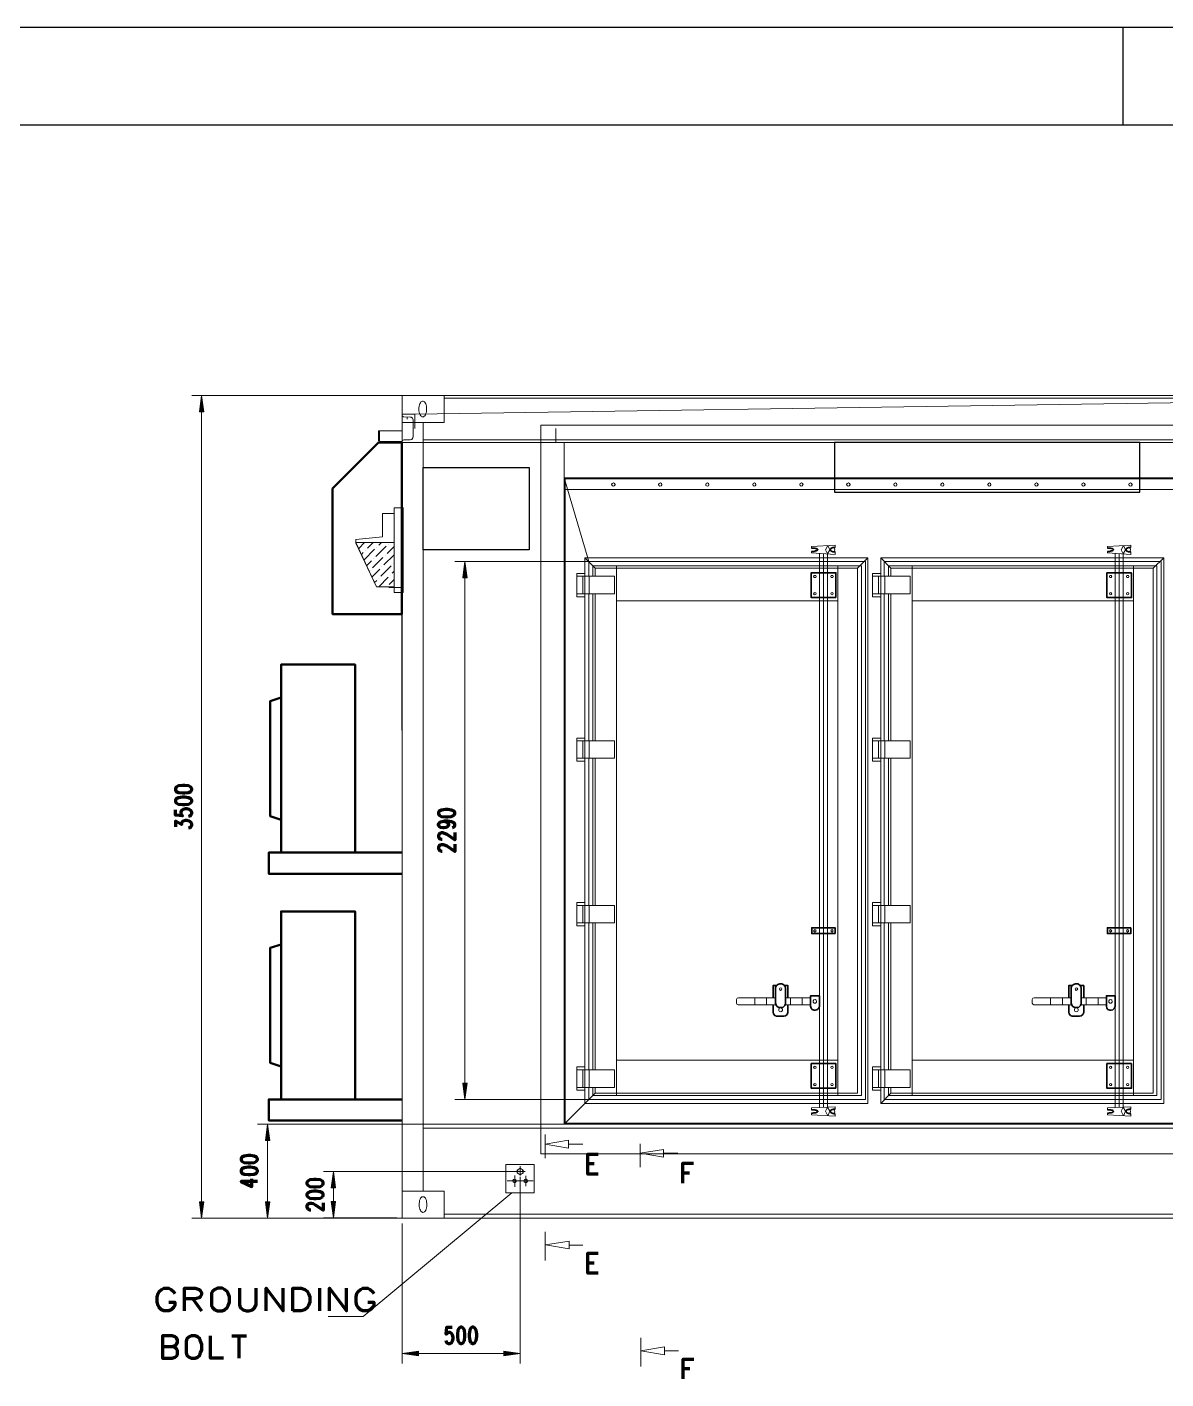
# Model space of a CAD drawing. Header units: metres. Extents: x 1223 to 5739, y -151236 to 19014.
# Drawn here: x 5257 to 5373.3, y -150780.5 to -150642.4 of the extents above; entities that cross this region are included whole.
import ezdxf
from ezdxf.enums import TextEntityAlignment as Align

# ---------------------------------------------------------------- set-up
doc = ezdxf.new("R2010")
doc.units = ezdxf.units.M
for name, color, linetype in [('FRL2', 2, 'Continuous'), ('FRL6', 6, 'Continuous'), ('FRL7', 7, 'Continuous'), ('FRR120', 5, 'Continuous'), ('FRR140', 5, 'Continuous'), ('FRR175', 1, 'Continuous'), ('FRR80', 3, 'Continuous'), ('PDF_Geometry', 7, 'Continuous')]:
    doc.layers.add(name, color=color, linetype=linetype)
doc.styles.add('R120', font='simplex.shx', dxfattribs={"height": 3})
doc.styles.add('R140', font='simplex.shx', dxfattribs={"height": 3.5})
doc.styles.add('R80', font='simplex.shx', dxfattribs={"height": 2})

# ---------------------------------------------------------------- blocks, each defined once
blk = doc.blocks.new('A1')
at = {"layer": 'FRL2'}
blk.add_line((471, 594), (471, 584), dxfattribs=at)
at = {"layer": 'FRL6', "linetype": 'Continuous'}
blk.add_line((25, 584), (831, 584), dxfattribs=at)
at = {"layer": 'FRL7', "linetype": 'Continuous'}
blk.add_line((0, 594), (841, 594), dxfattribs=at)
at = {"layer": 'FRR120', "style": 'R120'}
for tag, p in [('FASE_DO_PROJETO', (659, 46.29)), ('ÁREA_E/OU_SUBÁREA', (659, 40.79)), ('TÍTULO_DO_DESENHO', (659, 35.29)), ('SUBTÍTULO_1_DO_DESENHO', (659, 29.79)), ('SUBTÍTULO_2_DO_DESENHO', (659, 24.29))]:
    blk.add_attdef(tag, p, '', height=3, dxfattribs=at)
at = {"layer": 'FRR140', "style": 'R140', "width": 0.91}
for tag, p in [('NÚMERO_DA_CONTRATADA', (687.72, 12.6)), ('NUMERO_VALE', (752.89, 12.6))]:
    blk.add_attdef(tag, p, '', height=3.5, dxfattribs=at)
for tag, p in [('REVISÃO', (823.5, 14.68)), ('ESCALA', (671, 14.35))]:
    blk.add_attdef(tag, text='', height=3.5, dxfattribs=at).set_placement(p, align=Align.MIDDLE)
at = {"layer": 'FRR175', "style": 'R120'}
for tag, p in [('CLASSIFICAÇÃO', (811.83, 67.73)), ('PROJETO', (716.31, 53.59)), ('N_PROJ_SE', (793.5, 53.59)), ('N_CONTRATO', (796.97, 47.3))]:
    blk.add_attdef(tag, text='', height=3, dxfattribs=at).set_placement(p, align=Align.MIDDLE_CENTER)
at = {"layer": 'FRR80', "style": 'R80'}
for tag, p in [('8A_REV', (476, 77.07)), ('EMIS.', (486, 77.07)), ('PROJ.', (585, 77.07)), ('DES.', (597, 77.07)), ('VER.', (609, 77.07)), ('APR.', (621, 77.07)), ('AUT.', (633.01, 77.07)), ('7A_REV', (476, 71.37)), ('EMIS.', (486, 71.37)), ('PROJ.', (585, 71.37)), ('DES.', (597, 71.37)), ('VER.', (609, 71.37)), ('APR.', (621, 71.37)), ('AUT.', (633.01, 71.37)), ('6A_REV', (476, 65.67)), ('EMIS.', (486, 65.67)), ('PROJ.', (585, 65.67)), ('DES.', (597, 65.67)), ('VER.', (609, 65.67)), ('APR.', (621, 65.67)), ('AUT.', (633.01, 65.67)), ('5A_REV', (476, 59.97)), ('EMIS.', (486, 59.97)), ('PROJ.', (585, 59.97)), ('DES.', (597, 59.97)), ('VER.', (609, 59.97)), ('APR.', (621, 59.97)), ('AUT.', (633.01, 59.97)), ('4A_REV', (476, 54.27)), ('EMIS.', (486, 54.27)), ('PROJ.', (585, 54.27)), ('DES.', (597, 54.27)), ('VER.', (609, 54.27)), ('APR.', (621, 54.27)), ('AUT.', (633.01, 54.27)), ('3A_REV', (476, 48.57)), ('EMIS.', (486, 48.57)), ('PROJ.', (585, 48.57)), ('DES.', (597, 48.57)), ('VER.', (609, 48.57)), ('APR.', (621, 48.57)), ('AUT.', (633.01, 48.57)), ('2A_REV', (476, 42.87)), ('EMIS.', (486, 42.87)), ('PROJ.', (585, 42.87)), ('DES.', (597, 42.87)), ('VER.', (609, 42.87)), ('APR.', (621, 42.87)), ('AUT.', (633.01, 42.87)), ('1a_REV', (476, 37.17)), ('EMIS.', (486, 37.17)), ('PROJ.', (585, 37.17)), ('DES.', (597, 37.17)), ('VER.', (609, 37.17)), ('APR.', (621, 37.17)), ('AUT.', (633.01, 37.17))]:
    blk.add_attdef(tag, text='', height=2, dxfattribs=at).set_placement(p, align=Align.MIDDLE)
for p in [(492.61, 76.08), (492.61, 70.38), (492.61, 64.68), (492.61, 58.98), (492.61, 53.28), (492.61, 47.58), (492.61, 41.88), (492.61, 36.18)]:
    blk.add_attdef('DESCRIÇÃO_DA_REVISÃO', p, '', height=2, dxfattribs=at)
at = {"layer": 'FRR80', "style": 'R80', "width": 0.85}
for p in [(648, 77.07), (648, 71.37), (648, 65.67), (648, 59.97), (648, 54.27), (648, 48.57), (648, 42.87), (648, 37.17)]:
    blk.add_attdef('DATA', text='', height=2, dxfattribs=at).set_placement(p, align=Align.MIDDLE)

msp = doc.modelspace()

# ---------------------------------------------------------------- linework, layer by layer
at = {"layer": 'PDF_Geometry', "color": 8, "lineweight": 13}
for points in [[(5273.87, -150680.057), (5295.328, -150680.057)], [(5274.703, -150681.723), (5274.866, -150680.483), (5275.028, -150681.723)], [(5274.764, -150681.723), (5274.866, -150680.93), (5274.967, -150681.723)], [(5274.825, -150681.723), (5274.866, -150681.357), (5274.927, -150681.723)], [(5274.866, -150680.057), (5274.866, -150764.06)], [(5293.012, -150683.653), (5292.93, -150683.653), (5292.93, -150684.649), (5292.971, -150684.791), (5293.093, -150684.852), (5293.113, -150684.852), (5295.328, -150684.852), (5295.328, -150684.771), (5295.328, -150684.751), (5295.389, -150684.629), (5295.511, -150684.588), (5296.161, -150684.568), (5296.324, -150684.527), (5296.425, -150684.385), (5296.446, -150684.283), (5296.446, -150683.409), (5296.446, -150682.536), (5296.385, -150682.373), (5296.263, -150682.271), (5296.161, -150682.251), (5295.511, -150682.231), (5295.491, -150682.231), (5295.369, -150682.17), (5295.328, -150682.048), (5295.328, -150681.967), (5296.649, -150681.967), (5423.731, -150680.057)], [(5299.636, -150680.057), (5595.761, -150680.057)], [(5299.636, -150680.321), (5591.433, -150680.321)], [(5295.836, -150682.251), (5295.836, -150682.475)], [(5296.649, -150683.409), (5296.649, -150681.967)], [(5295.328, -150683.653), (5293.012, -150683.653), (5293.012, -150684.649), (5293.052, -150684.73), (5293.113, -150684.751), (5295.328, -150684.751)], [(5295.328, -150682.82), (5295.328, -150761.296)], [(5297.482, -150682.82), (5297.482, -150761.296)], [(5311.036, -150683.409), (5311.036, -150684.852)], [(5295.308, -150684.852), (5593.607, -150684.852)], [(5295.308, -150685.502), (5295.308, -150700.864)], [(5295.328, -150684.852), (5296.649, -150684.852)], [(5297.482, -150684.568), (5593.607, -150684.568)], [(5311.889, -150684.852), (5311.889, -150754.449), (5314.388, -150751.949), (5300.733, -150751.949)], [(5300.733, -150697.004), (5314.388, -150697.004), (5311.889, -150688.449), (5455.532, -150688.449), (5452.911, -150697.004)], [(5311.889, -150689.648), (5455.532, -150689.648)], [(5294.515, -150695.073), (5290.614, -150695.073), (5290.614, -150694.768), (5293.316, -150694.484), (5293.316, -150692.086), (5294.515, -150692.086), (5294.515, -150700.174), (5295.43, -150700.174), (5295.43, -150691.476)], [(5294.515, -150692.086), (5294.515, -150691.517), (5295.43, -150691.517)], [(5294.515, -150699.584), (5294.515, -150695.073), (5290.614, -150695.073), (5292.727, -150699.584), (5294.515, -150699.584), (5292.727, -150699.584), (5290.614, -150695.114)], [(5290.898, -150695.683), (5291.508, -150695.073)], [(5291.792, -150695.642), (5292.361, -150695.073)], [(5292.951, -150695.337), (5293.215, -150695.073)], [(5291.183, -150696.272), (5291.366, -150696.069)], [(5291.467, -150696.821), (5292.524, -150695.744)], [(5291.569, -150695.866), (5291.569, -150695.866)], [(5292.646, -150696.496), (5293.703, -150695.439)], [(5292.748, -150695.54), (5292.748, -150695.54)], [(5293.479, -150697.349), (5294.515, -150696.313)], [(5293.601, -150696.394), (5293.601, -150696.394)], [(5293.804, -150696.17), (5294.515, -150695.459)], [(5293.906, -150695.215), (5293.906, -150695.215)], [(5337.147, -150695.622), (5337.147, -150695.459), (5339.565, -150695.317), (5339.565, -150695.561)], [(5337.147, -150695.967), (5337.147, -150696.13), (5339.565, -150696.272), (5339.565, -150696.028)], [(5337.939, -150752.762), (5337.939, -150696.191)], [(5338.346, -150752.742), (5338.346, -150696.211)], [(5338.773, -150752.721), (5338.569, -150753.148), (5338.793, -150753.595), (5339.016, -150753.148), (5338.773, -150752.721), (5338.773, -150696.231), (5339.016, -150695.805), (5338.793, -150695.358), (5338.569, -150695.805), (5338.773, -150696.211)], [(5339.443, -150696.028), (5339.504, -150695.825), (5339.463, -150695.622), (5339.443, -150695.561)], [(5367.343, -150695.622), (5367.343, -150695.459), (5369.74, -150695.317), (5369.74, -150695.561)], [(5367.343, -150695.967), (5367.343, -150696.13), (5369.74, -150696.272), (5369.74, -150696.028)], [(5368.135, -150752.762), (5368.135, -150696.191)], [(5368.542, -150752.742), (5368.542, -150696.211)], [(5368.948, -150696.211), (5368.765, -150695.805), (5368.989, -150695.358), (5369.212, -150695.805), (5368.968, -150696.231)], [(5368.968, -150752.721), (5369.212, -150753.148), (5368.989, -150753.595), (5368.765, -150753.148), (5368.948, -150752.721), (5368.948, -150696.231)], [(5369.639, -150696.028), (5369.7, -150695.825), (5369.659, -150695.622), (5369.639, -150695.561)], [(5291.711, -150697.43), (5292.219, -150696.922)], [(5292.118, -150697.877), (5292.118, -150697.877)], [(5292.26, -150698.568), (5293.073, -150697.776)], [(5292.321, -150697.654), (5293.377, -150696.597)], [(5292.422, -150696.699), (5292.422, -150696.699)], [(5293.174, -150698.507), (5294.231, -150697.451)], [(5293.276, -150697.552), (5293.276, -150697.552)], [(5294.434, -150697.227), (5294.434, -150697.227)], [(5301.587, -150698.67), (5301.749, -150697.43), (5301.912, -150698.67)], [(5301.648, -150698.67), (5301.749, -150697.877), (5301.851, -150698.67)], [(5301.749, -150697.004), (5301.749, -150751.949)], [(5314.002, -150698.507), (5314.002, -150696.617), (5342.898, -150696.617), (5342.898, -150752.335), (5314.002, -150752.335), (5315.059, -150751.279)], [(5314.002, -150696.617), (5315.059, -150697.674)], [(5314.388, -150698.507), (5314.388, -150697.004), (5342.654, -150697.004), (5342.654, -150751.949), (5314.388, -150751.949), (5314.388, -150750.71)], [(5314.815, -150698.507), (5314.815, -150697.43), (5342.227, -150697.43), (5342.227, -150751.522), (5314.815, -150751.522), (5314.815, -150750.71)], [(5315.059, -150698.507), (5315.059, -150697.674), (5341.841, -150697.674), (5341.841, -150751.279), (5315.059, -150751.279), (5315.059, -150750.71)], [(5317.213, -150751.522), (5317.213, -150697.43)], [(5339.829, -150697.43), (5339.829, -150751.522)], [(5341.841, -150697.674), (5342.898, -150696.617)], [(5344.198, -150698.507), (5344.198, -150696.617), (5373.093, -150696.617), (5373.093, -150752.335), (5344.198, -150752.335), (5345.234, -150751.279)], [(5344.198, -150696.617), (5345.234, -150697.674)], [(5344.564, -150698.507), (5344.564, -150697.004), (5372.849, -150697.004), (5372.849, -150751.949), (5344.564, -150751.949), (5344.564, -150750.71)], [(5345.011, -150698.507), (5345.011, -150697.43), (5372.402, -150697.43), (5372.402, -150751.522), (5345.011, -150751.522), (5345.011, -150750.71)], [(5345.234, -150698.507), (5345.234, -150697.674), (5372.037, -150697.674), (5372.037, -150751.279), (5345.234, -150751.279), (5345.234, -150750.71)], [(5347.409, -150751.522), (5347.409, -150697.43)], [(5370.005, -150697.43), (5370.005, -150751.522)], [(5372.037, -150697.674), (5373.093, -150696.617)], [(5292.524, -150699.157), (5292.748, -150698.934)], [(5292.951, -150699.584), (5293.906, -150698.609)], [(5292.951, -150698.731), (5292.951, -150698.731)], [(5294.028, -150699.361), (5294.515, -150698.853)], [(5294.129, -150698.406), (5294.129, -150698.406)], [(5294.332, -150698.182), (5294.515, -150697.999)], [(5301.709, -150698.67), (5301.749, -150698.304), (5301.79, -150698.67)], [(5313.19, -150700.316), (5317.03, -150700.316), (5317.03, -150698.507), (5313.19, -150698.507)], [(5313.779, -150700.316), (5313.779, -150698.507)], [(5314.429, -150700.316), (5314.429, -150698.507)], [(5338.773, -150698.548), (5338.773, -150752.559)], [(5343.365, -150698.507), (5347.205, -150698.507), (5347.205, -150700.316), (5343.365, -150700.316)], [(5343.975, -150700.316), (5343.975, -150698.507)], [(5344.625, -150700.316), (5344.625, -150698.507)], [(5293.804, -150699.564), (5293.804, -150699.564)], [(5293.987, -150699.665), (5295.45, -150699.665)], [(5314.002, -150715.312), (5314.002, -150700.316)], [(5314.388, -150715.312), (5314.388, -150700.316)], [(5314.815, -150715.312), (5314.815, -150700.316)], [(5315.059, -150715.312), (5315.059, -150700.316)], [(5344.198, -150715.312), (5344.198, -150700.316)], [(5344.564, -150715.312), (5344.564, -150700.316)], [(5345.011, -150715.312), (5345.011, -150700.316)], [(5345.234, -150715.312), (5345.234, -150700.316)], [(5295.308, -150700.986), (5295.308, -150714.215)], [(5317.213, -150701.027), (5339.829, -150701.027)], [(5347.409, -150701.027), (5370.005, -150701.027)], [(5313.19, -150715.312), (5317.03, -150715.312), (5317.03, -150717.1), (5313.19, -150717.1)], [(5313.779, -150717.1), (5313.779, -150715.312)], [(5314.429, -150717.1), (5314.429, -150715.312)], [(5343.365, -150715.312), (5347.205, -150715.312), (5347.205, -150717.1), (5343.365, -150717.1)], [(5343.975, -150717.1), (5343.975, -150715.312)], [(5344.625, -150717.1), (5344.625, -150715.312)], [(5314.002, -150732.117), (5314.002, -150717.1)], [(5314.388, -150732.117), (5314.388, -150717.1)], [(5314.815, -150732.117), (5314.815, -150717.1)], [(5315.059, -150732.117), (5315.059, -150717.1)], [(5344.198, -150732.117), (5344.198, -150717.1)], [(5344.564, -150732.117), (5344.564, -150717.1)], [(5345.011, -150732.117), (5345.011, -150717.1)], [(5345.234, -150732.117), (5345.234, -150717.1)], [(5313.19, -150733.905), (5317.03, -150733.905), (5317.03, -150732.117), (5313.19, -150732.117)], [(5313.779, -150733.905), (5313.779, -150732.117)], [(5314.429, -150733.905), (5314.429, -150732.117)], [(5343.365, -150733.905), (5347.205, -150733.905), (5347.205, -150732.117), (5343.365, -150732.117)], [(5343.975, -150733.905), (5343.975, -150732.117)], [(5344.625, -150733.905), (5344.625, -150732.117)], [(5314.002, -150748.901), (5314.002, -150733.905)], [(5314.388, -150748.901), (5314.388, -150733.905)], [(5314.815, -150748.901), (5314.815, -150733.905)], [(5315.059, -150748.901), (5315.059, -150733.905)], [(5344.198, -150748.901), (5344.198, -150733.905)], [(5344.564, -150748.901), (5344.564, -150733.905)], [(5345.011, -150748.901), (5345.011, -150733.905)], [(5345.234, -150748.901), (5345.234, -150733.905)], [(5333.449, -150741.566), (5329.669, -150741.566), (5329.547, -150741.606), (5329.486, -150741.728), (5329.466, -150741.748), (5329.466, -150742.094), (5329.527, -150742.216), (5329.649, -150742.277), (5329.669, -150742.277), (5333.489, -150742.277)], [(5331.356, -150742.277), (5331.356, -150741.566)], [(5332.555, -150742.277), (5332.555, -150741.566)], [(5334.485, -150741.566), (5337.045, -150741.566)], [(5334.993, -150742.277), (5334.993, -150741.566)], [(5336.192, -150742.277), (5336.192, -150741.566)], [(5363.644, -150741.566), (5359.865, -150741.566), (5359.743, -150741.606), (5359.662, -150741.728), (5359.662, -150741.748), (5359.662, -150742.094), (5359.723, -150742.216), (5359.824, -150742.277), (5359.865, -150742.277), (5363.685, -150742.277)], [(5361.531, -150742.277), (5361.531, -150741.566)], [(5362.75, -150742.277), (5362.75, -150741.566)], [(5364.681, -150741.566), (5367.241, -150741.566)], [(5365.189, -150742.277), (5365.189, -150741.566)], [(5366.388, -150742.277), (5366.388, -150741.566)], [(5334.444, -150742.277), (5337.045, -150742.277)], [(5364.64, -150742.277), (5367.241, -150742.277)], [(5313.19, -150748.901), (5317.03, -150748.901), (5317.03, -150750.71), (5313.19, -150750.71)], [(5313.779, -150750.71), (5313.779, -150748.901)], [(5314.429, -150750.71), (5314.429, -150748.901)], [(5317.213, -150747.926), (5339.829, -150747.926)], [(5343.365, -150748.901), (5347.205, -150748.901), (5347.205, -150750.71), (5343.365, -150750.71)], [(5343.975, -150750.71), (5343.975, -150748.901)], [(5344.625, -150750.71), (5344.625, -150748.901)], [(5347.409, -150747.926), (5370.005, -150747.926)], [(5301.587, -150750.283), (5301.749, -150751.522), (5301.912, -150750.283)], [(5301.648, -150750.283), (5301.749, -150751.075), (5301.851, -150750.283)], [(5301.709, -150750.283), (5301.749, -150750.649), (5301.79, -150750.283)], [(5314.002, -150752.335), (5314.002, -150750.71)], [(5344.198, -150752.335), (5344.198, -150750.71)], [(5337.147, -150752.985), (5337.147, -150752.803), (5339.565, -150752.681), (5339.565, -150752.925)], [(5339.443, -150753.392), (5339.504, -150753.189), (5339.463, -150752.985), (5339.443, -150752.925)], [(5367.343, -150752.985), (5367.343, -150752.803), (5369.74, -150752.681), (5369.74, -150752.925)], [(5369.639, -150753.392), (5369.7, -150753.189), (5369.659, -150752.985), (5369.639, -150752.925)], [(5280.576, -150754.449), (5297.482, -150754.449), (5593.607, -150754.449)], [(5281.592, -150754.449), (5281.592, -150764.06)], [(5337.147, -150753.331), (5337.147, -150753.493), (5339.565, -150753.636), (5339.565, -150753.392)], [(5367.343, -150753.331), (5367.343, -150753.493), (5369.74, -150753.636), (5369.74, -150753.392)], [(5281.429, -150756.115), (5281.592, -150754.896), (5281.754, -150756.115)], [(5281.49, -150756.115), (5281.592, -150755.322), (5281.693, -150756.115)], [(5281.531, -150756.135), (5281.592, -150755.769), (5281.632, -150756.135)], [(5297.482, -150754.855), (5593.607, -150754.855)], [(5309.938, -150755.525), (5309.938, -150757.923)], [(5312.356, -150756.501), (5313.799, -150756.501)], [(5319.631, -150756.46), (5319.631, -150758.858)], [(5322.069, -150757.436), (5323.492, -150757.436)], [(5287.302, -150759.305), (5306.768, -150759.305)], [(5288.155, -150760.971), (5288.318, -150759.732), (5288.48, -150760.971)], [(5288.318, -150759.305), (5288.318, -150764.04)], [(5306.728, -150759.305), (5307.906, -150759.305)], [(5306.829, -150759.691), (5306.829, -150760.849)], [(5307.378, -150758.756), (5307.378, -150759.711)], [(5307.398, -150778.894), (5307.398, -150759.833)], [(5307.967, -150759.732), (5307.967, -150760.788)], [(5288.196, -150760.971), (5288.318, -150760.179), (5288.419, -150760.971)], [(5288.257, -150760.971), (5288.318, -150760.606), (5288.358, -150760.971)], [(5306.057, -150760.26), (5308.719, -150760.26)], [(5274.703, -150762.373), (5274.866, -150763.613), (5275.028, -150762.373)], [(5274.764, -150762.373), (5274.866, -150763.186), (5274.967, -150762.373)], [(5274.825, -150762.373), (5274.866, -150762.739), (5274.927, -150762.373)], [(5281.429, -150762.373), (5281.592, -150763.613), (5281.754, -150762.373)], [(5281.49, -150762.373), (5281.592, -150763.186), (5281.693, -150762.373)], [(5281.531, -150762.373), (5281.592, -150762.739), (5281.632, -150762.373)], [(5287.769, -150774.098), (5291.345, -150774.098), (5306.525, -150761.479)], [(5288.155, -150762.373), (5288.318, -150763.613), (5288.48, -150762.373)], [(5288.196, -150762.373), (5288.318, -150763.166), (5288.419, -150762.373)], [(5288.257, -150762.373), (5288.318, -150762.739), (5288.358, -150762.373)], [(5280.576, -150764.06), (5295.328, -150764.06), (5273.87, -150764.06)], [(5287.302, -150764.04), (5294.8, -150764.04)], [(5299.636, -150763.633), (5591.433, -150763.633)], [(5299.636, -150764.06), (5591.433, -150764.06)], [(5295.328, -150778.894), (5295.328, -150764.609)], [(5309.938, -150768.388), (5309.938, -150765.462)], [(5312.377, -150766.803), (5313.799, -150766.803)], [(5319.692, -150779.198), (5319.692, -150776.272)], [(5295.328, -150777.878), (5307.398, -150777.878)], [(5297.015, -150777.715), (5295.775, -150777.878), (5297.015, -150778.04)], [(5297.015, -150777.776), (5296.202, -150777.878), (5297.015, -150777.979)], [(5297.015, -150777.837), (5296.649, -150777.878), (5297.015, -150777.939)], [(5305.712, -150777.837), (5306.078, -150777.878), (5305.712, -150777.939)], [(5305.732, -150777.715), (5306.951, -150777.878), (5305.732, -150778.04)], [(5305.732, -150777.776), (5306.525, -150777.878), (5305.732, -150777.979)], [(5322.13, -150777.613), (5323.553, -150777.613)]]:
    msp.add_lwpolyline(points, dxfattribs=at)
for points in [[(5275.089, -150681.723), (5274.866, -150680.057), (5274.642, -150681.723)], [(5309.491, -150757.476), (5309.491, -150683.064), (5505.926, -150683.064), (5505.926, -150757.476)], [(5311.97, -150688.55), (5455.43, -150688.55), (5455.43, -150754.347), (5311.97, -150754.347)], [(5317.071, -150689.14), (5317.01, -150689.038), (5316.908, -150688.977), (5316.786, -150689.018), (5316.725, -150689.14), (5316.766, -150689.241), (5316.867, -150689.323), (5316.989, -150689.282), (5317.071, -150689.18)], [(5321.866, -150689.14), (5321.826, -150689.038), (5321.704, -150688.977), (5321.582, -150689.018), (5321.521, -150689.14), (5321.561, -150689.241), (5321.663, -150689.323), (5321.785, -150689.282), (5321.866, -150689.18)], [(5326.662, -150689.14), (5326.621, -150689.038), (5326.499, -150688.977), (5326.377, -150689.018), (5326.337, -150689.14), (5326.357, -150689.241), (5326.479, -150689.323), (5326.601, -150689.282), (5326.662, -150689.18)], [(5331.457, -150689.14), (5331.417, -150689.038), (5331.315, -150688.977), (5331.193, -150689.018), (5331.132, -150689.14), (5331.173, -150689.241), (5331.274, -150689.323), (5331.396, -150689.282), (5331.457, -150689.18)], [(5336.273, -150689.14), (5336.212, -150689.038), (5336.111, -150688.977), (5335.989, -150689.018), (5335.928, -150689.14), (5335.968, -150689.241), (5336.07, -150689.323), (5336.192, -150689.282), (5336.253, -150689.18)], [(5341.069, -150689.14), (5341.028, -150689.038), (5340.906, -150688.977), (5340.784, -150689.018), (5340.723, -150689.14), (5340.764, -150689.241), (5340.866, -150689.323), (5340.987, -150689.282), (5341.069, -150689.18)], [(5345.864, -150689.14), (5345.824, -150689.038), (5345.702, -150688.977), (5345.58, -150689.018), (5345.539, -150689.14), (5345.559, -150689.241), (5345.681, -150689.323), (5345.803, -150689.282), (5345.864, -150689.18)], [(5350.66, -150689.14), (5350.619, -150689.038), (5350.497, -150688.977), (5350.396, -150689.018), (5350.335, -150689.14), (5350.355, -150689.241), (5350.477, -150689.323), (5350.599, -150689.282), (5350.66, -150689.18)], [(5355.455, -150689.14), (5355.415, -150689.038), (5355.313, -150688.977), (5355.191, -150689.018), (5355.13, -150689.14), (5355.171, -150689.241), (5355.273, -150689.323), (5355.394, -150689.282), (5355.455, -150689.18)], [(5360.271, -150689.14), (5360.21, -150689.038), (5360.109, -150688.977), (5359.987, -150689.018), (5359.926, -150689.14), (5359.966, -150689.241), (5360.068, -150689.323), (5360.19, -150689.282), (5360.271, -150689.18)], [(5365.067, -150689.14), (5365.026, -150689.038), (5364.904, -150688.977), (5364.782, -150689.018), (5364.721, -150689.14), (5364.762, -150689.241), (5364.864, -150689.323), (5364.986, -150689.282), (5365.067, -150689.18)], [(5369.862, -150689.14), (5369.822, -150689.038), (5369.7, -150688.977), (5369.578, -150689.018), (5369.537, -150689.14), (5369.558, -150689.241), (5369.679, -150689.323), (5369.801, -150689.282), (5369.862, -150689.18)], [(5301.973, -150698.67), (5301.749, -150697.004), (5301.526, -150698.67)], [(5314.002, -150698.223), (5313.19, -150698.223), (5313.19, -150700.6), (5314.002, -150700.6)], [(5337.594, -150698.528), (5337.574, -150698.446), (5337.472, -150698.426), (5337.391, -150698.446), (5337.35, -150698.528), (5337.391, -150698.629), (5337.472, -150698.649), (5337.574, -150698.629)], [(5339.362, -150698.528), (5339.321, -150698.446), (5339.24, -150698.426), (5339.138, -150698.446), (5339.118, -150698.528), (5339.138, -150698.629), (5339.24, -150698.649), (5339.321, -150698.629)], [(5344.198, -150700.6), (5344.198, -150698.223), (5343.365, -150698.223), (5343.365, -150700.6)], [(5367.79, -150698.528), (5367.749, -150698.446), (5367.668, -150698.426), (5367.587, -150698.446), (5367.546, -150698.528), (5367.587, -150698.629), (5367.668, -150698.649), (5367.749, -150698.629)], [(5369.537, -150698.528), (5369.517, -150698.446), (5369.415, -150698.426), (5369.334, -150698.446), (5369.314, -150698.528), (5369.334, -150698.629), (5369.415, -150698.649), (5369.517, -150698.629)], [(5337.594, -150700.295), (5337.574, -150700.214), (5337.472, -150700.174), (5337.391, -150700.214), (5337.35, -150700.295), (5337.391, -150700.377), (5337.472, -150700.417), (5337.574, -150700.377)], [(5339.362, -150700.295), (5339.321, -150700.214), (5339.24, -150700.174), (5339.138, -150700.214), (5339.118, -150700.295), (5339.138, -150700.377), (5339.24, -150700.417), (5339.321, -150700.377)], [(5367.79, -150700.295), (5367.749, -150700.214), (5367.668, -150700.174), (5367.587, -150700.214), (5367.546, -150700.295), (5367.587, -150700.377), (5367.668, -150700.417), (5367.749, -150700.377)], [(5369.537, -150700.295), (5369.517, -150700.214), (5369.415, -150700.174), (5369.334, -150700.214), (5369.314, -150700.295), (5369.334, -150700.377), (5369.415, -150700.417), (5369.517, -150700.377)], [(5313.19, -150715.028), (5313.19, -150717.405), (5314.002, -150717.405), (5314.002, -150715.028)], [(5344.198, -150715.028), (5343.365, -150715.028), (5343.365, -150717.405), (5344.198, -150717.405)], [(5314.002, -150731.812), (5313.19, -150731.812), (5313.19, -150734.189), (5314.002, -150734.189)], [(5344.198, -150734.189), (5343.365, -150734.189), (5343.365, -150731.812), (5344.198, -150731.812)], [(5337.594, -150734.718), (5337.574, -150734.636), (5337.472, -150734.596), (5337.391, -150734.636), (5337.35, -150734.718), (5337.391, -150734.799), (5337.472, -150734.84), (5337.574, -150734.799)], [(5339.362, -150734.718), (5339.321, -150734.636), (5339.24, -150734.596), (5339.138, -150734.636), (5339.118, -150734.718), (5339.138, -150734.799), (5339.24, -150734.84), (5339.321, -150734.799)], [(5367.79, -150734.718), (5367.749, -150734.636), (5367.668, -150734.596), (5367.587, -150734.636), (5367.546, -150734.718), (5367.587, -150734.799), (5367.668, -150734.84), (5367.749, -150734.799)], [(5369.537, -150734.718), (5369.517, -150734.636), (5369.415, -150734.596), (5369.334, -150734.636), (5369.314, -150734.718), (5369.334, -150734.799), (5369.415, -150734.84), (5369.517, -150734.799)], [(5334.119, -150740.651), (5334.079, -150740.57), (5333.977, -150740.529), (5333.896, -150740.57), (5333.855, -150740.651), (5333.896, -150740.753), (5333.977, -150740.793), (5334.079, -150740.753)], [(5364.315, -150740.651), (5364.274, -150740.57), (5364.173, -150740.529), (5364.091, -150740.57), (5364.051, -150740.651), (5364.091, -150740.753), (5364.173, -150740.793), (5364.274, -150740.753)], [(5337.655, -150741.931), (5337.614, -150741.789), (5337.492, -150741.728), (5337.37, -150741.769), (5337.289, -150741.87), (5337.31, -150742.013), (5337.411, -150742.094), (5337.533, -150742.094), (5337.635, -150742.013)], [(5367.851, -150741.931), (5367.81, -150741.789), (5367.688, -150741.728), (5367.566, -150741.769), (5367.485, -150741.87), (5367.505, -150742.013), (5367.607, -150742.094), (5367.729, -150742.094), (5367.83, -150742.013)], [(5314.002, -150748.617), (5313.19, -150748.617), (5313.19, -150750.994), (5314.002, -150750.994)], [(5337.594, -150748.657), (5337.574, -150748.576), (5337.472, -150748.535), (5337.391, -150748.576), (5337.35, -150748.657), (5337.391, -150748.739), (5337.472, -150748.779), (5337.574, -150748.739)], [(5339.362, -150748.657), (5339.321, -150748.576), (5339.24, -150748.535), (5339.138, -150748.576), (5339.118, -150748.657), (5339.138, -150748.739), (5339.24, -150748.779), (5339.321, -150748.739)], [(5344.198, -150748.617), (5343.365, -150748.617), (5343.365, -150750.994), (5344.198, -150750.994)], [(5367.79, -150748.657), (5367.749, -150748.576), (5367.668, -150748.535), (5367.587, -150748.576), (5367.546, -150748.657), (5367.587, -150748.739), (5367.668, -150748.779), (5367.749, -150748.739)], [(5369.537, -150748.657), (5369.517, -150748.576), (5369.415, -150748.535), (5369.334, -150748.576), (5369.314, -150748.657), (5369.334, -150748.739), (5369.415, -150748.779), (5369.517, -150748.739)], [(5301.749, -150751.949), (5301.526, -150750.283), (5301.973, -150750.283)], [(5337.594, -150750.405), (5337.574, -150750.324), (5337.472, -150750.303), (5337.391, -150750.324), (5337.35, -150750.405), (5337.391, -150750.506), (5337.472, -150750.527), (5337.574, -150750.506)], [(5339.362, -150750.405), (5339.321, -150750.324), (5339.24, -150750.303), (5339.138, -150750.324), (5339.118, -150750.405), (5339.138, -150750.506), (5339.24, -150750.527), (5339.321, -150750.506)], [(5367.79, -150750.405), (5367.749, -150750.324), (5367.668, -150750.303), (5367.587, -150750.324), (5367.546, -150750.405), (5367.587, -150750.506), (5367.668, -150750.527), (5367.749, -150750.506)], [(5369.537, -150750.405), (5369.517, -150750.324), (5369.415, -150750.303), (5369.334, -150750.324), (5369.314, -150750.405), (5369.334, -150750.506), (5369.415, -150750.527), (5369.517, -150750.506)], [(5281.815, -150756.115), (5281.592, -150754.449), (5281.368, -150756.115)], [(5312.336, -150756.094), (5312.336, -150756.907), (5309.938, -150756.501)], [(5322.029, -150757.05), (5322.029, -150757.842), (5319.631, -150757.436)], [(5305.935, -150761.459), (5305.935, -150758.574), (5308.821, -150758.574), (5308.821, -150761.459)], [(5288.521, -150760.971), (5288.318, -150759.305), (5288.094, -150760.971)], [(5307.378, -150759.63), (5307.094, -150759.468), (5307.094, -150759.142), (5307.378, -150758.96), (5307.683, -150759.142), (5307.683, -150759.468)], [(5306.992, -150760.26), (5306.951, -150760.138), (5306.829, -150760.077), (5306.707, -150760.098), (5306.646, -150760.219), (5306.667, -150760.341), (5306.768, -150760.423), (5306.89, -150760.423), (5306.992, -150760.321)], [(5308.15, -150760.26), (5308.089, -150760.138), (5307.988, -150760.077), (5307.845, -150760.098), (5307.784, -150760.219), (5307.805, -150760.341), (5307.906, -150760.423), (5308.028, -150760.423), (5308.13, -150760.321)], [(5274.866, -150764.06), (5274.642, -150762.394), (5275.089, -150762.394)], [(5281.592, -150764.06), (5281.368, -150762.394), (5281.815, -150762.394)], [(5288.318, -150764.04), (5288.094, -150762.373), (5288.521, -150762.373)], [(5312.377, -150766.397), (5312.377, -150767.189), (5309.959, -150766.783)], [(5296.994, -150777.654), (5296.994, -150778.101), (5295.328, -150777.878)], [(5307.398, -150777.878), (5305.732, -150778.101), (5305.732, -150777.654)], [(5322.11, -150777.207), (5322.11, -150778), (5319.712, -150777.613)]]:
    msp.add_lwpolyline(points, close=True, dxfattribs=at)
at = {"layer": 'PDF_Geometry', "color": 8, "lineweight": 18}
for points in [[(5299.636, -150680.057), (5295.328, -150680.057), (5295.328, -150682.82), (5299.636, -150682.82)], [(5297.076, -150681.154), (5297.055, -150681.316), (5297.055, -150681.459), (5297.055, -150681.621), (5297.076, -150681.763), (5297.116, -150681.885), (5297.177, -150682.007), (5297.238, -150682.109), (5297.299, -150682.17), (5297.36, -150682.21), (5297.441, -150682.231), (5297.523, -150682.21), (5297.584, -150682.17), (5297.645, -150682.109), (5297.706, -150682.007), (5297.767, -150681.885), (5297.807, -150681.763), (5297.828, -150681.621), (5297.828, -150681.459), (5297.828, -150681.316), (5297.807, -150681.154), (5297.787, -150681.012), (5297.746, -150680.89), (5297.685, -150680.788), (5297.624, -150680.707), (5297.543, -150680.646), (5297.482, -150680.626), (5297.401, -150680.626), (5297.34, -150680.646), (5297.259, -150680.707), (5297.198, -150680.788), (5297.137, -150680.89), (5297.096, -150681.012)], [(5299.636, -150761.296), (5295.328, -150761.296), (5295.328, -150764.06), (5299.636, -150764.06)], [(5297.076, -150762.556), (5297.076, -150762.699), (5297.076, -150762.861), (5297.116, -150763.003), (5297.137, -150763.125), (5297.198, -150763.247), (5297.259, -150763.349), (5297.32, -150763.41), (5297.401, -150763.45), (5297.462, -150763.471), (5297.543, -150763.45), (5297.604, -150763.41), (5297.685, -150763.349), (5297.746, -150763.247), (5297.787, -150763.125), (5297.828, -150763.003), (5297.848, -150762.861), (5297.868, -150762.699), (5297.848, -150762.556), (5297.828, -150762.394), (5297.807, -150762.251), (5297.767, -150762.13), (5297.706, -150762.028), (5297.645, -150761.947), (5297.584, -150761.886), (5297.502, -150761.865), (5297.421, -150761.865), (5297.36, -150761.886), (5297.279, -150761.947), (5297.218, -150762.028), (5297.177, -150762.13), (5297.116, -150762.251), (5297.096, -150762.394)]]:
    msp.add_lwpolyline(points, close=True, dxfattribs=at)
at = {"layer": 'PDF_Geometry', "color": 8, "lineweight": 50}
for points in [[(5295.328, -150702.368), (5288.236, -150702.368), (5288.236, -150689.546), (5292.93, -150684.852), (5295.308, -150684.852), (5295.308, -150702.368)], [(5282.974, -150726.732), (5282.974, -150707.529), (5290.533, -150707.529), (5290.533, -150726.732)], [(5282.974, -150710.882), (5281.876, -150711.248), (5281.876, -150723.013), (5282.974, -150723.379)], [(5295.328, -150728.886), (5281.714, -150728.886), (5281.714, -150726.732), (5295.328, -150726.732)], [(5282.974, -150751.929), (5282.974, -150732.726), (5290.533, -150732.726), (5290.533, -150751.929)], [(5282.974, -150736.099), (5281.876, -150736.445), (5281.876, -150748.21), (5282.974, -150748.576)], [(5295.328, -150751.929), (5281.714, -150751.929), (5281.714, -150754.083), (5295.328, -150754.083)]]:
    msp.add_lwpolyline(points, dxfattribs=at)
at = {"layer": 'PDF_Geometry', "color": 8, "lineweight": 25}
for points in [[(5370.675, -150684.852), (5339.484, -150684.852), (5339.484, -150689.932), (5370.675, -150689.932)], [(5308.292, -150687.392), (5308.292, -150695.805), (5297.482, -150695.805), (5297.482, -150687.392)]]:
    msp.add_lwpolyline(points, close=True, dxfattribs=at)
at = {"layer": 'PDF_Geometry', "color": 8, "lineweight": 35}
for points in [[(5337.147, -150695.967), (5337.269, -150695.967), (5337.37, -150695.967), (5337.472, -150695.947), (5337.553, -150695.927), (5337.635, -150695.906), (5337.696, -150695.886), (5337.736, -150695.845), (5337.777, -150695.825), (5337.777, -150695.805), (5337.777, -150695.764), (5337.736, -150695.744), (5337.696, -150695.703), (5337.635, -150695.683), (5337.553, -150695.662), (5337.472, -150695.642), (5337.37, -150695.622), (5337.269, -150695.622), (5337.147, -150695.622)], [(5339.565, -150696.028), (5339.463, -150696.028), (5339.382, -150696.028), (5339.301, -150696.008), (5339.24, -150695.988), (5339.179, -150695.947), (5339.118, -150695.927), (5339.098, -150695.886), (5339.077, -150695.845), (5339.077, -150695.805), (5339.077, -150695.744), (5339.098, -150695.703), (5339.118, -150695.662), (5339.179, -150695.642), (5339.24, -150695.601), (5339.301, -150695.581), (5339.382, -150695.561), (5339.463, -150695.561), (5339.565, -150695.561)], [(5367.343, -150695.967), (5367.465, -150695.967), (5367.566, -150695.967), (5367.668, -150695.947), (5367.749, -150695.927), (5367.83, -150695.906), (5367.891, -150695.886), (5367.932, -150695.845), (5367.952, -150695.825), (5367.973, -150695.805), (5367.952, -150695.764), (5367.932, -150695.744), (5367.891, -150695.703), (5367.83, -150695.683), (5367.749, -150695.662), (5367.668, -150695.642), (5367.566, -150695.622), (5367.465, -150695.622), (5367.343, -150695.622)], [(5369.74, -150696.028), (5369.659, -150696.028), (5369.578, -150696.028), (5369.497, -150696.008), (5369.436, -150695.988), (5369.375, -150695.947), (5369.314, -150695.927), (5369.293, -150695.886), (5369.273, -150695.845), (5369.253, -150695.805), (5369.273, -150695.744), (5369.293, -150695.703), (5369.314, -150695.662), (5369.375, -150695.642), (5369.436, -150695.601), (5369.497, -150695.581), (5369.578, -150695.561), (5369.659, -150695.561), (5369.74, -150695.561)], [(5333.55, -150740.306), (5333.205, -150740.306), (5333.205, -150741.566)], [(5334.383, -150740.306), (5334.729, -150740.306), (5334.729, -150741.566)], [(5363.746, -150740.306), (5363.401, -150740.306), (5363.401, -150741.566)], [(5364.579, -150740.306), (5364.925, -150740.306), (5364.925, -150741.566)], [(5333.205, -150742.277), (5333.205, -150743.008), (5333.266, -150743.191), (5333.388, -150743.354), (5333.571, -150743.435), (5333.632, -150743.435), (5334.302, -150743.435), (5334.485, -150743.394), (5334.648, -150743.252), (5334.729, -150743.069), (5334.729, -150743.008), (5334.729, -150742.277)], [(5363.401, -150742.277), (5363.401, -150743.008), (5363.441, -150743.191), (5363.583, -150743.354), (5363.766, -150743.435), (5363.827, -150743.435), (5364.498, -150743.435), (5364.681, -150743.394), (5364.843, -150743.252), (5364.925, -150743.069), (5364.925, -150743.008), (5364.925, -150742.277)], [(5337.147, -150752.985), (5337.269, -150752.985), (5337.37, -150752.985), (5337.472, -150753.006), (5337.553, -150753.026), (5337.635, -150753.046), (5337.696, -150753.067), (5337.736, -150753.087), (5337.777, -150753.128), (5337.777, -150753.148), (5337.777, -150753.189), (5337.736, -150753.209), (5337.696, -150753.25), (5337.635, -150753.27), (5337.553, -150753.29), (5337.472, -150753.311), (5337.37, -150753.311), (5337.269, -150753.331), (5337.147, -150753.331)], [(5339.565, -150753.392), (5339.463, -150753.392), (5339.382, -150753.372), (5339.301, -150753.372), (5339.24, -150753.351), (5339.179, -150753.311), (5339.118, -150753.27), (5339.098, -150753.229), (5339.077, -150753.189), (5339.077, -150753.148), (5339.077, -150753.107), (5339.098, -150753.067), (5339.118, -150753.026), (5339.179, -150753.006), (5339.24, -150752.965), (5339.301, -150752.945), (5339.382, -150752.925), (5339.463, -150752.925), (5339.565, -150752.925)], [(5367.343, -150753.331), (5367.465, -150753.331), (5367.566, -150753.311), (5367.668, -150753.311), (5367.749, -150753.29), (5367.83, -150753.27), (5367.891, -150753.25), (5367.932, -150753.209), (5367.952, -150753.189), (5367.973, -150753.148), (5367.952, -150753.128), (5367.932, -150753.087), (5367.891, -150753.067), (5367.83, -150753.046), (5367.749, -150753.026), (5367.668, -150753.006), (5367.566, -150752.985), (5367.465, -150752.985), (5367.343, -150752.985)], [(5369.74, -150753.392), (5369.659, -150753.392), (5369.578, -150753.372), (5369.497, -150753.372), (5369.436, -150753.351), (5369.375, -150753.311), (5369.314, -150753.27), (5369.293, -150753.229), (5369.273, -150753.189), (5369.253, -150753.148), (5369.273, -150753.107), (5369.293, -150753.067), (5369.314, -150753.026), (5369.375, -150753.006), (5369.436, -150752.965), (5369.497, -150752.945), (5369.578, -150752.925), (5369.659, -150752.925), (5369.74, -150752.925)]]:
    msp.add_lwpolyline(points, dxfattribs=at)
for points in [[(5339.626, -150700.682), (5337.106, -150700.682), (5337.106, -150698.141), (5339.626, -150698.141)], [(5369.822, -150698.141), (5369.822, -150700.682), (5367.302, -150700.682), (5367.302, -150698.141)], [(5339.545, -150735.002), (5337.167, -150735.002), (5337.167, -150734.393), (5339.545, -150734.393)], [(5369.74, -150734.393), (5369.74, -150735.002), (5367.343, -150735.002), (5367.343, -150734.393)], [(5334.485, -150740.57), (5334.485, -150742.114), (5334.485, -150742.175), (5334.404, -150742.358), (5334.241, -150742.5), (5334.058, -150742.541), (5333.896, -150742.541), (5333.814, -150742.541), (5333.632, -150742.46), (5333.51, -150742.297), (5333.449, -150742.114), (5333.449, -150740.57), (5333.469, -150740.509), (5333.53, -150740.326), (5333.693, -150740.204), (5333.896, -150740.143), (5334.058, -150740.143), (5334.119, -150740.143), (5334.302, -150740.224), (5334.444, -150740.387)], [(5364.234, -150742.541), (5364.091, -150742.541), (5364.01, -150742.541), (5363.827, -150742.46), (5363.705, -150742.297), (5363.644, -150742.114), (5363.644, -150740.57), (5363.644, -150740.509), (5363.726, -150740.326), (5363.888, -150740.204), (5364.091, -150740.143), (5364.234, -150740.143), (5364.315, -150740.143), (5364.498, -150740.224), (5364.62, -150740.387), (5364.681, -150740.57), (5364.681, -150742.114), (5364.66, -150742.175), (5364.599, -150742.358), (5364.437, -150742.5)], [(5337.939, -150742.399), (5337.939, -150742.46), (5337.858, -150742.663), (5337.696, -150742.785), (5337.513, -150742.825), (5337.472, -150742.825), (5337.411, -150742.825), (5337.208, -150742.744), (5337.086, -150742.602), (5337.045, -150742.399), (5337.045, -150741.342), (5337.939, -150741.342)], [(5367.668, -150742.825), (5367.607, -150742.825), (5367.404, -150742.744), (5367.282, -150742.602), (5367.241, -150742.399), (5367.241, -150741.342), (5368.135, -150741.342), (5368.135, -150742.399), (5368.135, -150742.46), (5368.054, -150742.663), (5367.891, -150742.785), (5367.708, -150742.825)], [(5339.626, -150750.791), (5337.106, -150750.791), (5337.106, -150748.271), (5339.626, -150748.271)], [(5369.822, -150748.271), (5369.822, -150750.791), (5367.302, -150750.791), (5367.302, -150748.271)]]:
    msp.add_lwpolyline(points, close=True, dxfattribs=at)
at = {"layer": 'PDF_Geometry', "color": 8, "lineweight": 70}
for points in [[(5273.768, -150720.473), (5273.85, -150720.311), (5273.85, -150720.209), (5273.768, -150720.047), (5273.525, -150719.925), (5273.139, -150719.864), (5272.895, -150719.864), (5272.488, -150719.925), (5272.265, -150720.047), (5272.184, -150720.209), (5272.184, -150720.311), (5272.265, -150720.473), (5272.488, -150720.575), (5272.895, -150720.616), (5273.139, -150720.616), (5273.525, -150720.575)], [(5273.768, -150721.652), (5273.85, -150721.51), (5273.85, -150721.388), (5273.768, -150721.245), (5273.525, -150721.124), (5273.139, -150721.063), (5272.895, -150721.063), (5272.488, -150721.124), (5272.265, -150721.245), (5272.184, -150721.388), (5272.184, -150721.51), (5272.265, -150721.652), (5272.488, -150721.774), (5272.895, -150721.814), (5273.139, -150721.814), (5273.525, -150721.774)], [(5300.632, -150722.912), (5300.713, -150722.749), (5300.713, -150722.648), (5300.632, -150722.485), (5300.388, -150722.383), (5300.002, -150722.322), (5299.758, -150722.322), (5299.352, -150722.383), (5299.128, -150722.485), (5299.047, -150722.648), (5299.047, -150722.749), (5299.128, -150722.912), (5299.352, -150723.034), (5299.758, -150723.074), (5300.002, -150723.074), (5300.388, -150723.034)], [(5280.474, -150758.248), (5280.555, -150758.106), (5280.555, -150757.984), (5280.474, -150757.842), (5280.23, -150757.72), (5279.844, -150757.659), (5279.6, -150757.659), (5279.194, -150757.72), (5278.97, -150757.842), (5278.889, -150757.984), (5278.889, -150758.106), (5278.97, -150758.248), (5279.194, -150758.37), (5279.6, -150758.411), (5279.844, -150758.411), (5280.23, -150758.37)], [(5280.474, -150759.447), (5280.555, -150759.285), (5280.555, -150759.183), (5280.474, -150759.021), (5280.23, -150758.919), (5279.844, -150758.858), (5279.6, -150758.858), (5279.194, -150758.919), (5278.97, -150759.021), (5278.889, -150759.183), (5278.889, -150759.285), (5278.97, -150759.447), (5279.194, -150759.569), (5279.6, -150759.61), (5279.844, -150759.61), (5280.23, -150759.569)], [(5287.2, -150760.687), (5287.281, -150760.545), (5287.281, -150760.423), (5287.2, -150760.28), (5286.956, -150760.158), (5286.57, -150760.098), (5286.326, -150760.098), (5285.92, -150760.158), (5285.696, -150760.28), (5285.615, -150760.423), (5285.615, -150760.545), (5285.696, -150760.687), (5285.92, -150760.809), (5286.326, -150760.849), (5286.57, -150760.849), (5286.956, -150760.809)], [(5287.2, -150761.886), (5287.281, -150761.743), (5287.281, -150761.622), (5287.2, -150761.479), (5286.956, -150761.357), (5286.57, -150761.296), (5286.326, -150761.296), (5285.92, -150761.357), (5285.696, -150761.479), (5285.615, -150761.622), (5285.615, -150761.743), (5285.696, -150761.886), (5285.92, -150762.008), (5286.326, -150762.048), (5286.57, -150762.048), (5286.956, -150762.008)], [(5301.16, -150776.78), (5301.302, -150776.862), (5301.424, -150776.862), (5301.566, -150776.78), (5301.688, -150776.537), (5301.749, -150776.15), (5301.749, -150775.907), (5301.688, -150775.5), (5301.566, -150775.277), (5301.424, -150775.195), (5301.302, -150775.195), (5301.16, -150775.277), (5301.038, -150775.5), (5300.997, -150775.907), (5300.997, -150776.15), (5301.038, -150776.537)], [(5302.359, -150776.78), (5302.501, -150776.862), (5302.623, -150776.862), (5302.765, -150776.78), (5302.887, -150776.537), (5302.948, -150776.15), (5302.948, -150775.907), (5302.887, -150775.5), (5302.765, -150775.277), (5302.623, -150775.195), (5302.501, -150775.195), (5302.359, -150775.277), (5302.237, -150775.5), (5302.196, -150775.907), (5302.196, -150776.15), (5302.237, -150776.537)]]:
    msp.add_lwpolyline(points, close=True, dxfattribs=at)
for points in [[(5273.525, -150723.013), (5273.687, -150722.973), (5273.768, -150722.912), (5273.85, -150722.749), (5273.85, -150722.587), (5273.768, -150722.444), (5273.606, -150722.322), (5273.362, -150722.261), (5273.2, -150722.261), (5272.976, -150722.322), (5272.813, -150722.444), (5272.732, -150722.587), (5272.732, -150722.749), (5272.813, -150722.912), (5272.895, -150722.973), (5272.184, -150722.912), (5272.184, -150722.363)], [(5273.525, -150724.212), (5273.687, -150724.172), (5273.768, -150724.111), (5273.85, -150723.948), (5273.85, -150723.785), (5273.768, -150723.623), (5273.606, -150723.521), (5273.362, -150723.46), (5273.2, -150723.46), (5272.976, -150723.521), (5272.895, -150723.562), (5272.813, -150723.684), (5272.813, -150723.846), (5272.184, -150723.521), (5272.184, -150724.111)], [(5300.469, -150724.172), (5300.632, -150724.111), (5300.713, -150723.948), (5300.713, -150723.846), (5300.632, -150723.684), (5300.388, -150723.582), (5300.002, -150723.521), (5299.595, -150723.521), (5299.839, -150723.582), (5300.002, -150723.684), (5300.063, -150723.846), (5300.063, -150723.907), (5300.002, -150724.05), (5299.839, -150724.172), (5299.595, -150724.212), (5299.514, -150724.212), (5299.27, -150724.172), (5299.128, -150724.05), (5299.047, -150723.907), (5299.047, -150723.846), (5299.128, -150723.684), (5299.27, -150723.582), (5299.595, -150723.521)], [(5300.713, -150724.659), (5300.713, -150725.411), (5299.92, -150724.883), (5299.677, -150724.761), (5299.514, -150724.72), (5299.352, -150724.72), (5299.189, -150724.761), (5299.128, -150724.842), (5299.047, -150724.944), (5299.047, -150725.147), (5299.128, -150725.249), (5299.189, -150725.309), (5299.352, -150725.37), (5299.433, -150725.37)], [(5300.713, -150725.858), (5300.713, -150726.61), (5299.92, -150726.082), (5299.677, -150725.96), (5299.514, -150725.919), (5299.352, -150725.919), (5299.189, -150725.96), (5299.128, -150726.021), (5299.047, -150726.143), (5299.047, -150726.346), (5299.128, -150726.447), (5299.189, -150726.508), (5299.352, -150726.569), (5299.433, -150726.569)], [(5280.555, -150760.301), (5278.889, -150760.301), (5279.986, -150760.829), (5279.986, -150760.037)], [(5287.281, -150762.495), (5287.281, -150763.247), (5286.489, -150762.719), (5286.245, -150762.597), (5286.082, -150762.556), (5285.92, -150762.556), (5285.757, -150762.597), (5285.696, -150762.658), (5285.615, -150762.78), (5285.615, -150762.983), (5285.696, -150763.085), (5285.757, -150763.146), (5285.92, -150763.207), (5286.001, -150763.207)], [(5299.799, -150776.537), (5299.839, -150776.699), (5299.9, -150776.78), (5300.063, -150776.862), (5300.225, -150776.862), (5300.388, -150776.78), (5300.489, -150776.618), (5300.55, -150776.374), (5300.55, -150776.211), (5300.489, -150775.988), (5300.388, -150775.825), (5300.225, -150775.744), (5300.063, -150775.744), (5299.9, -150775.825), (5299.839, -150775.907), (5299.9, -150775.195), (5300.449, -150775.195)]]:
    msp.add_lwpolyline(points, dxfattribs=at)
at = {"layer": 'PDF_Geometry', "color": 8, "lineweight": 90}
for points in [[(5315.364, -150759.549), (5314.287, -150759.549), (5314.287, -150757.517), (5315.364, -150757.517)], [(5314.287, -150758.492), (5314.957, -150758.492)], [(5324, -150760.484), (5324, -150758.452), (5325.077, -150758.452)], [(5324, -150759.427), (5324.67, -150759.427)], [(5315.364, -150769.668), (5314.287, -150769.668), (5314.287, -150767.636), (5315.364, -150767.636)], [(5314.287, -150768.612), (5314.957, -150768.612)], [(5324.04, -150780.479), (5324.04, -150778.447), (5325.117, -150778.447)], [(5324.04, -150779.422), (5324.711, -150779.422)]]:
    msp.add_lwpolyline(points, dxfattribs=at)
at = {"layer": 'PDF_Geometry', "color": 8, "lineweight": 100}
for points in [[(5271.513, -150772.635), (5272.123, -150772.635), (5272.123, -150772.96), (5272.001, -150773.184), (5271.757, -150773.407), (5271.513, -150773.509), (5271.005, -150773.509), (5270.761, -150773.407), (5270.538, -150773.184), (5270.416, -150772.96), (5270.334, -150772.635), (5270.334, -150772.086), (5270.416, -150771.761), (5270.538, -150771.538), (5270.761, -150771.335), (5271.005, -150771.213), (5271.513, -150771.213), (5271.757, -150771.335), (5272.001, -150771.538), (5272.123, -150771.761)], [(5273.118, -150773.509), (5273.118, -150771.213), (5274.216, -150771.213), (5274.602, -150771.335), (5274.724, -150771.436), (5274.845, -150771.66), (5274.845, -150771.863), (5274.724, -150772.086), (5274.602, -150772.208), (5274.216, -150772.31), (5273.118, -150772.31)], [(5273.972, -150772.31), (5274.845, -150773.509)], [(5278.727, -150771.213), (5278.727, -150772.859), (5278.808, -150773.184), (5279.092, -150773.407), (5279.438, -150773.509), (5279.682, -150773.509), (5280.047, -150773.407), (5280.312, -150773.184), (5280.434, -150772.859), (5280.434, -150771.213)], [(5281.45, -150773.509), (5281.45, -150771.213), (5283.177, -150773.509), (5283.177, -150771.213)], [(5286.936, -150773.509), (5286.936, -150771.213)], [(5287.932, -150773.509), (5287.932, -150771.213), (5289.659, -150773.509), (5289.659, -150771.213)], [(5291.833, -150772.635), (5292.443, -150772.635), (5292.443, -150772.96), (5292.321, -150773.184), (5292.077, -150773.407), (5291.833, -150773.509), (5291.325, -150773.509), (5291.081, -150773.407), (5290.837, -150773.184), (5290.715, -150772.96), (5290.655, -150772.635), (5290.655, -150772.086), (5290.715, -150771.761), (5290.837, -150771.538), (5291.081, -150771.335), (5291.325, -150771.213), (5291.833, -150771.213), (5292.077, -150771.335), (5292.321, -150771.538), (5292.443, -150771.761)], [(5270.883, -150777.166), (5271.838, -150777.166), (5272.163, -150777.065), (5272.285, -150776.943), (5272.387, -150776.719), (5272.387, -150776.516), (5272.285, -150776.293), (5272.163, -150776.191), (5271.838, -150776.069), (5270.883, -150776.069), (5270.883, -150778.365), (5271.838, -150778.365), (5272.163, -150778.264), (5272.285, -150778.142), (5272.387, -150777.939), (5272.387, -150777.613), (5272.285, -150777.39), (5272.163, -150777.268), (5271.838, -150777.166)], [(5277.101, -150778.365), (5275.78, -150778.365), (5275.78, -150776.069)], [(5277.954, -150776.069), (5279.458, -150776.069)], [(5278.706, -150778.365), (5278.706, -150776.069)]]:
    msp.add_lwpolyline(points, dxfattribs=at)
for points in [[(5276.227, -150773.407), (5276.471, -150773.509), (5276.959, -150773.509), (5277.203, -150773.407), (5277.467, -150773.184), (5277.589, -150772.96), (5277.711, -150772.635), (5277.711, -150772.086), (5277.589, -150771.761), (5277.467, -150771.538), (5277.203, -150771.335), (5276.959, -150771.213), (5276.471, -150771.213), (5276.227, -150771.335), (5275.963, -150771.538), (5275.861, -150771.761), (5275.861, -150772.086), (5275.861, -150772.635), (5275.861, -150772.96), (5275.963, -150773.184)], [(5284.172, -150773.509), (5284.172, -150771.213), (5285.026, -150771.213), (5285.392, -150771.335), (5285.656, -150771.538), (5285.778, -150771.761), (5285.9, -150772.086), (5285.9, -150772.635), (5285.778, -150772.96), (5285.656, -150773.184), (5285.392, -150773.407), (5285.026, -150773.509)], [(5273.586, -150778.264), (5273.809, -150778.365), (5274.216, -150778.365), (5274.439, -150778.264), (5274.663, -150778.04), (5274.764, -150777.817), (5274.886, -150777.492), (5274.886, -150776.943), (5274.764, -150776.618), (5274.663, -150776.394), (5274.439, -150776.191), (5274.216, -150776.069), (5273.809, -150776.069), (5273.586, -150776.191), (5273.362, -150776.394), (5273.281, -150776.618), (5273.281, -150776.943), (5273.281, -150777.492), (5273.281, -150777.817), (5273.362, -150778.04)]]:
    msp.add_lwpolyline(points, close=True, dxfattribs=at)
at = {"layer": 'PDF_Geometry', "color": 8, "lineweight": 13}
for centre, radius in [((5333.982, -150742.786), 0.198), ((5364.178, -150742.786), 0.198), ((5307.39, -150759.299), 0.292)]:
    msp.add_circle(centre, radius, dxfattribs=at)

# ---------------------------------------------------------------- block references
at = {"rotation": 360}
msp.add_blockref('A1', (4897.92, -151236.421), dxfattribs=at)

doc.saveas('drawing.dxf')
